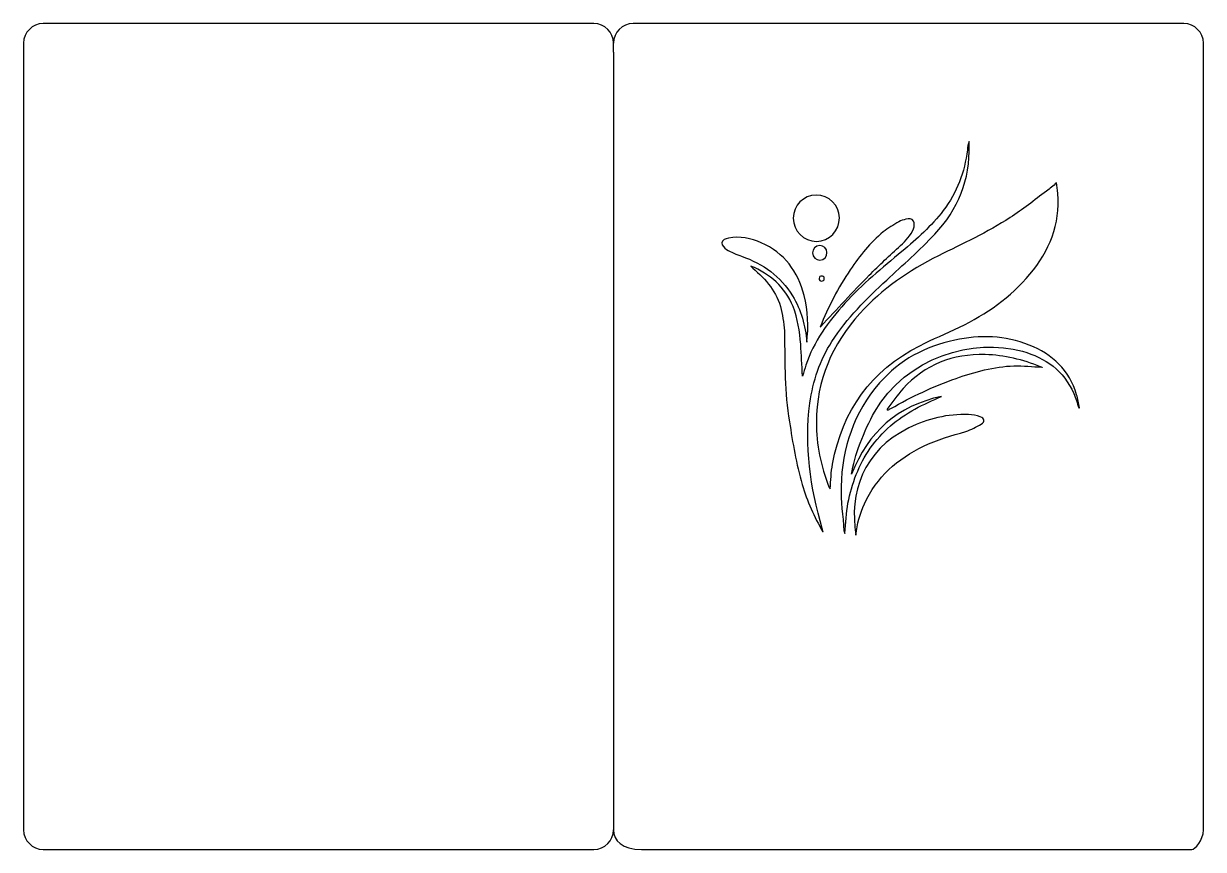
# Model space of a CAD drawing. Header units: centimetres. Extents: x -9.4 to 9.6, y -6.3 to 7.
import ezdxf

# ---------------------------------------------------------------- set-up
doc = ezdxf.new("R2010")
doc.units = ezdxf.units.CM
doc.header["$MEASUREMENT"] = 0
doc.layers.add('Layer 1', color=7, linetype='Continuous')

msp = doc.modelspace()

# ---------------------------------------------------------------- linework, layer by layer
at = {"layer": 'Layer 1', "lineweight": 30}
for points, knots in [([(0.11271, 6.55092), (0.11271, 6.55092), (0.11271, 6.69686), (0.11271, 6.69686), (0.11271, 6.69686), (0.11271, 6.8722), (-0.0294, 7.01436), (-0.20479, 7.01436), (-0.20479, 7.01436), (-0.20479, 7.01436), (-9.09476, 7.01437), (-9.09476, 7.01437), (-9.09476, 7.01437), (-9.27013, 7.01437), (-9.41226, 6.87221), (-9.41226, 6.69687), (-9.41226, 6.69687), (-9.41226, 6.69687), (-9.41226, -6.00313), (-9.41226, -6.00313), (-9.41226, -6.00313), (-9.41226, -6.17847), (-9.27013, -6.32063), (-9.09476, -6.32063), (-9.09476, -6.32063), (-9.09476, -6.32063), (-0.20479, -6.32063), (-0.20479, -6.32063), (-0.20479, -6.32063), (-0.0294, -6.32063), (0.11271, -6.17847), (0.11271, -6.00313)], [0, 0, 0, 0, 0.11111111, 0.11111111, 0.11111111, 0.11111111, 0.22222222, 0.22222222, 0.22222222, 0.22222222, 0.33333333, 0.33333333, 0.33333333, 0.33333333, 0.44444444, 0.44444444, 0.44444444, 0.44444444, 0.55555556, 0.55555556, 0.55555556, 0.55555556, 0.66666667, 0.66666667, 0.66666667, 0.66666667, 0.77777778, 0.77777778, 0.77777778, 0.77777778, 1, 1, 1, 1]), ([(0.11274, -6.00316), (0.11274, -6.1785), (0.25487, -6.32066), (0.56253, -6.32066), (0.56253, -6.32066), (0.56253, -6.32066), (9.4525, -6.32066), (9.4525, -6.32066), (9.4525, -6.32066), (9.4956, -6.32066), (9.63771, -6.1785), (9.63771, -6.00316), (9.63771, -6.00316), (9.63771, -6.00316), (9.63771, 6.69684), (9.63771, 6.69684), (9.63771, 6.69684), (9.63771, 6.87218), (9.4956, 7.01434), (9.32021, 7.01434), (9.32021, 7.01434), (9.32021, 7.01434), (0.43024, 7.01434), (0.43024, 7.01434), (0.43024, 7.01434), (0.25487, 7.01434), (0.11274, 6.87218), (0.11274, 6.69684)], [0, 0, 0, 0, 0.125, 0.125, 0.125, 0.125, 0.25, 0.25, 0.25, 0.25, 0.375, 0.375, 0.375, 0.375, 0.5, 0.5, 0.5, 0.5, 0.625, 0.625, 0.625, 0.625, 0.75, 0.75, 0.75, 0.75, 1, 1, 1, 1])]:
    msp.add_open_spline(points, degree=3, knots=knots, dxfattribs=at)
at = {"layer": 'Layer 1', "color": 240, "lineweight": 30}
msp.add_open_spline([(0.11271, 6.55092), (0.11271, 6.55092), (0.11271, -6.00316), (0.11271, -6.00316)], degree=3, dxfattribs=at)
at = {"layer": 'Layer 1'}
for points, knots in [([(3.49361, -1.19248), (3.35259, -0.95068), (3.23937, -0.69697), (3.15939, -0.42831), (3.15939, -0.42831), (3.06057, -0.09631), (3.00874, 0.24466), (2.95254, 0.58552), (2.95254, 0.58552), (2.87491, 1.05645), (2.88121, 1.5304), (2.87332, 2.00459), (2.87332, 2.00459), (2.87115, 2.13556), (2.84967, 2.26814), (2.82056, 2.39623), (2.82056, 2.39623), (2.7564, 2.67854), (2.57354, 2.88388), (2.36093, 3.06679), (2.36093, 3.06679), (2.35008, 3.07616), (2.33947, 3.08589), (2.33172, 3.09862), (2.33172, 3.09862), (2.64316, 2.9686), (2.88309, 2.76408), (3.01109, 2.44362), (3.01109, 2.44362), (3.08896, 2.2486), (3.12092, 2.0437), (3.13571, 1.83595), (3.13571, 1.83595), (3.14756, 1.66828), (3.15405, 1.50019), (3.16349, 1.32226), (3.16349, 1.32226), (3.1836, 1.38624), (3.20021, 1.44243), (3.21879, 1.49794), (3.21879, 1.49794), (3.34725, 1.88225), (3.57939, 2.20149), (3.84728, 2.49822), (3.84728, 2.49822), (4.12721, 2.80823), (4.45206, 3.06869), (4.77094, 3.33576), (4.77094, 3.33576), (5.01182, 3.53753), (5.24759, 3.74454), (5.43806, 3.9973), (5.43806, 3.9973), (5.65687, 4.28771), (5.78337, 4.61463), (5.82694, 4.97467), (5.82694, 4.97467), (5.83244, 5.02031), (5.83766, 5.06603), (5.85425, 5.11183), (5.85425, 5.11183), (5.85531, 5.09241), (5.85692, 5.07302), (5.85735, 5.05357), (5.85735, 5.05357), (5.87074, 4.49615), (5.67923, 4.01355), (5.29916, 3.61302), (5.29916, 3.61302), (5.05365, 3.35426), (4.78664, 3.1155), (4.5239, 2.87354), (4.5239, 2.87354), (4.19616, 2.57168), (3.88268, 2.25799), (3.63987, 1.88106), (3.63987, 1.88106), (3.44426, 1.57748), (3.33314, 1.24281), (3.28393, 0.88715), (3.28393, 0.88715), (3.18844, 0.19638), (3.29396, -0.47537), (3.48192, -1.13874), (3.48192, -1.13874), (3.48652, -1.15496), (3.49152, -1.17115), (3.496, -1.18748), (3.496, -1.18748), (3.49636, -1.1888), (3.49443, -1.19078), (3.49361, -1.19248)], [0, 0, 0, 0, 0.04166667, 0.04166667, 0.04166667, 0.04166667, 0.08333333, 0.08333333, 0.08333333, 0.08333333, 0.125, 0.125, 0.125, 0.125, 0.16666667, 0.16666667, 0.16666667, 0.16666667, 0.20833333, 0.20833333, 0.20833333, 0.20833333, 0.25, 0.25, 0.25, 0.25, 0.29166667, 0.29166667, 0.29166667, 0.29166667, 0.33333333, 0.33333333, 0.33333333, 0.33333333, 0.375, 0.375, 0.375, 0.375, 0.41666667, 0.41666667, 0.41666667, 0.41666667, 0.45833333, 0.45833333, 0.45833333, 0.45833333, 0.5, 0.5, 0.5, 0.5, 0.54166667, 0.54166667, 0.54166667, 0.54166667, 0.58333333, 0.58333333, 0.58333333, 0.58333333, 0.625, 0.625, 0.625, 0.625, 0.66666667, 0.66666667, 0.66666667, 0.66666667, 0.70833333, 0.70833333, 0.70833333, 0.70833333, 0.75, 0.75, 0.75, 0.75, 0.79166667, 0.79166667, 0.79166667, 0.79166667, 0.83333333, 0.83333333, 0.83333333, 0.83333333, 0.875, 0.875, 0.875, 0.875, 0.91666667, 0.91666667, 0.91666667, 0.91666667, 1, 1, 1, 1]), ([(7.26451, 4.44069), (7.2707, 4.39904), (7.28454, 4.33509), (7.28917, 4.27046), (7.28917, 4.27046), (7.3251, 3.77159), (7.15053, 3.34418), (6.83724, 2.96688), (6.83724, 2.96688), (6.52606, 2.59212), (6.13125, 2.32561), (5.69988, 2.11066), (5.69988, 2.11066), (5.48906, 2.00559), (5.26816, 1.92056), (5.05856, 1.81329), (5.05856, 1.81329), (4.27166, 1.41044), (3.80769, 0.76655), (3.64942, -0.10049), (3.64942, -0.10049), (3.63754, -0.16534), (3.63108, -0.23135), (3.62471, -0.29708), (3.62471, -0.29708), (3.61857, -0.36095), (3.61571, -0.42516), (3.61093, -0.49711), (3.61093, -0.49711), (3.60228, -0.48372), (3.59545, -0.47623), (3.59207, -0.46742), (3.59207, -0.46742), (3.46335, -0.13116), (3.38712, 0.21618), (3.38808, 0.57697), (3.38808, 0.57697), (3.38988, 1.25473), (3.64134, 1.83464), (4.09132, 2.33351), (4.09132, 2.33351), (4.44951, 2.73062), (4.88269, 3.02772), (5.35812, 3.26439), (5.35812, 3.26439), (5.75005, 3.45947), (6.14843, 3.64296), (6.51633, 3.88153), (6.51633, 3.88153), (6.71863, 4.01274), (6.90826, 4.16358), (7.10233, 4.30724), (7.10233, 4.30724), (7.15997, 4.34994), (7.21336, 4.39838), (7.26451, 4.44069)], [0, 0, 0, 0, 0.06666667, 0.06666667, 0.06666667, 0.06666667, 0.13333333, 0.13333333, 0.13333333, 0.13333333, 0.2, 0.2, 0.2, 0.2, 0.26666667, 0.26666667, 0.26666667, 0.26666667, 0.33333333, 0.33333333, 0.33333333, 0.33333333, 0.4, 0.4, 0.4, 0.4, 0.46666667, 0.46666667, 0.46666667, 0.46666667, 0.53333333, 0.53333333, 0.53333333, 0.53333333, 0.6, 0.6, 0.6, 0.6, 0.66666667, 0.66666667, 0.66666667, 0.66666667, 0.73333333, 0.73333333, 0.73333333, 0.73333333, 0.8, 0.8, 0.8, 0.8, 0.86666667, 0.86666667, 0.86666667, 0.86666667, 1, 1, 1, 1]), ([(3.38548, 4.24476), (3.5922, 4.24582), (3.75865, 4.08283), (3.76018, 3.87781), (3.76018, 3.87781), (3.76174, 3.66845), (3.5991, 3.50131), (3.39074, 3.49797), (3.39074, 3.49797), (3.18751, 3.49472), (3.01421, 3.66738), (3.0145, 3.8727), (3.0145, 3.8727), (3.01482, 4.07755), (3.18053, 4.24371), (3.38548, 4.24476)], [0, 0, 0, 0, 0.2, 0.2, 0.2, 0.2, 0.4, 0.4, 0.4, 0.4, 0.6, 0.6, 0.6, 0.6, 1, 1, 1, 1]), ([(3.449, 2.11436), (3.58111, 2.44099), (3.74039, 2.75068), (3.93657, 3.04072), (3.93657, 3.04072), (4.08852, 3.26548), (4.25587, 3.47781), (4.46793, 3.64945), (4.46793, 3.64945), (4.54511, 3.71194), (4.63221, 3.7628), (4.71786, 3.81394), (4.71786, 3.81394), (4.75263, 3.83471), (4.79451, 3.84683), (4.83473, 3.85418), (4.83473, 3.85418), (4.8787, 3.8622), (4.93546, 3.87133), (4.9571, 3.82314), (4.9571, 3.82314), (4.9726, 3.78864), (4.97083, 3.73686), (4.95686, 3.70043), (4.95686, 3.70043), (4.91469, 3.59034), (4.83108, 3.50887), (4.74689, 3.4295), (4.74689, 3.4295), (4.57766, 3.26998), (4.40235, 3.11642), (4.24011, 2.9501), (4.24011, 2.9501), (3.97619, 2.67954), (3.72073, 2.40069), (3.46171, 2.12539), (3.46171, 2.12539), (3.45787, 2.12132), (3.45326, 2.11799), (3.449, 2.11436)], [0, 0, 0, 0, 0.09090909, 0.09090909, 0.09090909, 0.09090909, 0.18181818, 0.18181818, 0.18181818, 0.18181818, 0.27272727, 0.27272727, 0.27272727, 0.27272727, 0.36363636, 0.36363636, 0.36363636, 0.36363636, 0.45454545, 0.45454545, 0.45454545, 0.45454545, 0.54545455, 0.54545455, 0.54545455, 0.54545455, 0.63636364, 0.63636364, 0.63636364, 0.63636364, 0.72727273, 0.72727273, 0.72727273, 0.72727273, 0.81818182, 0.81818182, 0.81818182, 0.81818182, 1, 1, 1, 1]), ([(3.23175, 1.87052), (3.21281, 2.13714), (3.1438, 2.38773), (3.00487, 2.61672), (3.00487, 2.61672), (2.81196, 2.93456), (2.52828, 3.13554), (2.18175, 3.25728), (2.18175, 3.25728), (2.09685, 3.28707), (2.01305, 3.32361), (1.93537, 3.36846), (1.93537, 3.36846), (1.90127, 3.38815), (1.86293, 3.4368), (1.86354, 3.47165), (1.86354, 3.47165), (1.86441, 3.52176), (1.92267, 3.54002), (1.96964, 3.54946), (1.96964, 3.54946), (2.1545, 3.58661), (2.33072, 3.54983), (2.49939, 3.47567), (2.49939, 3.47567), (2.87502, 3.31049), (3.0892, 3.01138), (3.19085, 2.62366), (3.19085, 2.62366), (3.25133, 2.39284), (3.26546, 2.09865), (3.23175, 1.87052)], [0, 0, 0, 0, 0.11111111, 0.11111111, 0.11111111, 0.11111111, 0.22222222, 0.22222222, 0.22222222, 0.22222222, 0.33333333, 0.33333333, 0.33333333, 0.33333333, 0.44444444, 0.44444444, 0.44444444, 0.44444444, 0.55555556, 0.55555556, 0.55555556, 0.55555556, 0.66666667, 0.66666667, 0.66666667, 0.66666667, 0.77777778, 0.77777778, 0.77777778, 0.77777778, 1, 1, 1, 1]), ([(3.44591, 3.19614), (3.37773, 3.19511), (3.32793, 3.24339), (3.32743, 3.31105), (3.32743, 3.31105), (3.32687, 3.37934), (3.37556, 3.42866), (3.44342, 3.4286), (3.44342, 3.4286), (3.50867, 3.4286), (3.55759, 3.38119), (3.55957, 3.31631), (3.55957, 3.31631), (3.5615, 3.24877), (3.51277, 3.19715), (3.44591, 3.19614)], [0, 0, 0, 0, 0.2, 0.2, 0.2, 0.2, 0.4, 0.4, 0.4, 0.4, 0.6, 0.6, 0.6, 0.6, 1, 1, 1, 1]), ([(3.51674, 2.89695), (3.51674, 2.86689), (3.49494, 2.85779), (3.46896, 2.85777), (3.46896, 2.85777), (3.44901, 2.85777), (3.4321, 2.87126), (3.4321, 2.89981), (3.4321, 2.89981), (3.4321, 2.93079), (3.45776, 2.93571), (3.47345, 2.9369), (3.47345, 2.9369), (3.48803, 2.93801), (3.51674, 2.93272), (3.51674, 2.89695)], [0, 0, 0, 0, 0.2, 0.2, 0.2, 0.2, 0.4, 0.4, 0.4, 0.4, 0.6, 0.6, 0.6, 0.6, 1, 1, 1, 1]), ([(7.62722, 0.80859), (7.59984, 0.88648), (7.57729, 0.96649), (7.54422, 1.04187), (7.54422, 1.04187), (7.38338, 1.40771), (7.09133, 1.61792), (6.7165, 1.72299), (6.7165, 1.72299), (5.93299, 1.94259), (4.83801, 1.63531), (4.32747, 0.7403), (4.32747, 0.7403), (4.16134, 0.44905), (3.99722, 0.02505), (3.95682, -0.26382), (3.95682, -0.26382), (4.22204, 0.42164), (4.70149, 0.84219), (5.41039, 0.99531), (5.41039, 0.99531), (5.26624, 0.9275), (5.11699, 0.86852), (4.97925, 0.78949), (4.97925, 0.78949), (4.84069, 0.71001), (4.70379, 0.62169), (4.58417, 0.51676), (4.58417, 0.51676), (4.46304, 0.41058), (4.35163, 0.28805), (4.25889, 0.15648), (4.25889, 0.15648), (4.1674, 0.02668), (4.09215, -0.11845), (4.03267, -0.26603), (4.03267, -0.26603), (3.97248, -0.41533), (3.92909, -0.57387), (3.89895, -0.73223), (3.89895, -0.73223), (3.86924, -0.88807), (3.86543, -1.04875), (3.84921, -1.21856), (3.84921, -1.21856), (3.8422, -1.19843), (3.83505, -1.18636), (3.83413, -1.17379), (3.83413, -1.17379), (3.81691, -0.9367), (3.78121, -0.69913), (3.78746, -0.46259), (3.78746, -0.46259), (3.80394, 0.16365), (3.99161, 0.73356), (4.40913, 1.21254), (4.40913, 1.21254), (4.73203, 1.58298), (5.14576, 1.80251), (5.62272, 1.90368), (5.62272, 1.90368), (6.0302, 1.99015), (6.43467, 1.97967), (6.82586, 1.82367), (6.82586, 1.82367), (7.20152, 1.67386), (7.47364, 1.41978), (7.59024, 1.02148), (7.59024, 1.02148), (7.61048, 0.95245), (7.6204, 0.8804), (7.63501, 0.80976), (7.63501, 0.80976), (7.63249, 0.80939), (7.62984, 0.80899), (7.62722, 0.80859)], [0, 0, 0, 0, 0.05, 0.05, 0.05, 0.05, 0.1, 0.1, 0.1, 0.1, 0.15, 0.15, 0.15, 0.15, 0.2, 0.2, 0.2, 0.2, 0.25, 0.25, 0.25, 0.25, 0.3, 0.3, 0.3, 0.3, 0.35, 0.35, 0.35, 0.35, 0.4, 0.4, 0.4, 0.4, 0.45, 0.45, 0.45, 0.45, 0.5, 0.5, 0.5, 0.5, 0.55, 0.55, 0.55, 0.55, 0.6, 0.6, 0.6, 0.6, 0.65, 0.65, 0.65, 0.65, 0.7, 0.7, 0.7, 0.7, 0.75, 0.75, 0.75, 0.75, 0.8, 0.8, 0.8, 0.8, 0.85, 0.85, 0.85, 0.85, 0.9, 0.9, 0.9, 0.9, 1, 1, 1, 1]), ([(7.03159, 1.46621), (6.87972, 1.47394), (6.72761, 1.49145), (6.57608, 1.48717), (6.57608, 1.48717), (6.25427, 1.47809), (5.94717, 1.39168), (5.64554, 1.28535), (5.64554, 1.28535), (5.27819, 1.15589), (4.92757, 0.98986), (4.58914, 0.7977), (4.58914, 0.7977), (4.57326, 0.7887), (4.55726, 0.78005), (4.54133, 0.77127), (4.54133, 0.77127), (4.53667, 0.77542), (4.53207, 0.7796), (4.52747, 0.78376), (4.52747, 0.78376), (4.61423, 0.89602), (4.69403, 1.01456), (4.78896, 1.11936), (4.78896, 1.11936), (5.14295, 1.51028), (5.58975, 1.68361), (6.11381, 1.66948), (6.11381, 1.66948), (6.42533, 1.66107), (6.72195, 1.58778), (7.00935, 1.47162), (7.00935, 1.47162), (7.01776, 1.46821), (7.02546, 1.46297), (7.03345, 1.45863), (7.03345, 1.45863), (7.03284, 1.46116), (7.0322, 1.46373), (7.03159, 1.46621)], [0, 0, 0, 0, 0.09090909, 0.09090909, 0.09090909, 0.09090909, 0.18181818, 0.18181818, 0.18181818, 0.18181818, 0.27272727, 0.27272727, 0.27272727, 0.27272727, 0.36363636, 0.36363636, 0.36363636, 0.36363636, 0.45454545, 0.45454545, 0.45454545, 0.45454545, 0.54545455, 0.54545455, 0.54545455, 0.54545455, 0.63636364, 0.63636364, 0.63636364, 0.63636364, 0.72727273, 0.72727273, 0.72727273, 0.72727273, 0.81818182, 0.81818182, 0.81818182, 0.81818182, 1, 1, 1, 1]), ([(4.02788, -1.2441), (3.91509, -0.56616), (4.13588, 0.1189), (4.88373, 0.48633), (4.88373, 0.48633), (5.18655, 0.63516), (5.50682, 0.71408), (5.84597, 0.70048), (5.84597, 0.70048), (5.9091, 0.69799), (5.97363, 0.68474), (6.03372, 0.66479), (6.03372, 0.66479), (6.10513, 0.64108), (6.11437, 0.58346), (6.05034, 0.54507), (6.05034, 0.54507), (5.97197, 0.49808), (5.88744, 0.45694), (5.80041, 0.42969), (5.80041, 0.42969), (5.57028, 0.35759), (5.33652, 0.29721), (5.11842, 0.19069), (5.11842, 0.19069), (4.69831, -0.01439), (4.36232, -0.30543), (4.16505, -0.73869), (4.16505, -0.73869), (4.09173, -0.89961), (4.04651, -1.06826), (4.02788, -1.2441)], [0, 0, 0, 0, 0.11111111, 0.11111111, 0.11111111, 0.11111111, 0.22222222, 0.22222222, 0.22222222, 0.22222222, 0.33333333, 0.33333333, 0.33333333, 0.33333333, 0.44444444, 0.44444444, 0.44444444, 0.44444444, 0.55555556, 0.55555556, 0.55555556, 0.55555556, 0.66666667, 0.66666667, 0.66666667, 0.66666667, 0.77777778, 0.77777778, 0.77777778, 0.77777778, 1, 1, 1, 1])]:
    msp.add_open_spline(points, degree=3, knots=knots, dxfattribs=at)

doc.saveas('drawing.dxf')
